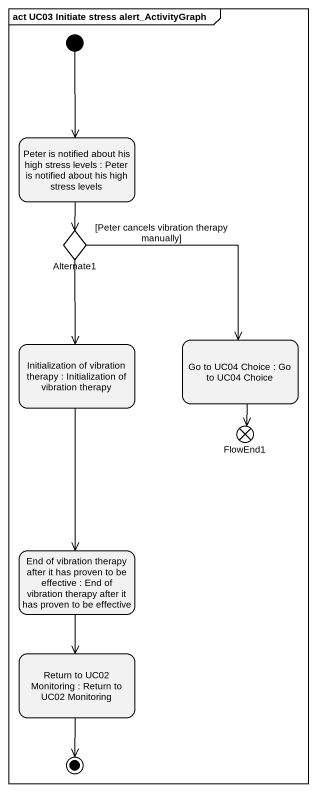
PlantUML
@startuml
mainframe act UC03 Initiate stress alert_ActivityGraph
hide empty description
state "Peter is notified about his high stress levels : Peter is notified about his high stress levels" as Peter_is_notified_about_his
state Alternate1 <<choice>>
state "Initialization of vibration therapy : Initialization of vibration therapy" as Initialization_of_vibration
state "Go to UC04 Choice : Go to UC04 Choice" as Go_to_UC04_Choice
state FlowEnd1 <<end>>
state "End of vibration therapy after it has proven to be effective : End of vibration therapy after it has proven to be effective" as End_of_vibration_therapy
state "Return to UC02 Monitoring : Return to UC02 Monitoring" as Return_to_UC02_Monitoring
[*] --> Peter_is_notified_about_his
Peter_is_notified_about_his --> Alternate1
Alternate1 --> Initialization_of_vibration
Alternate1 --> Go_to_UC04_Choice : [Peter cancels vibration therapy manually]
Initialization_of_vibration --> End_of_vibration_therapy
Go_to_UC04_Choice --> FlowEnd1
End_of_vibration_therapy --> Return_to_UC02_Monitoring
Return_to_UC02_Monitoring --> [*]
@enduml
